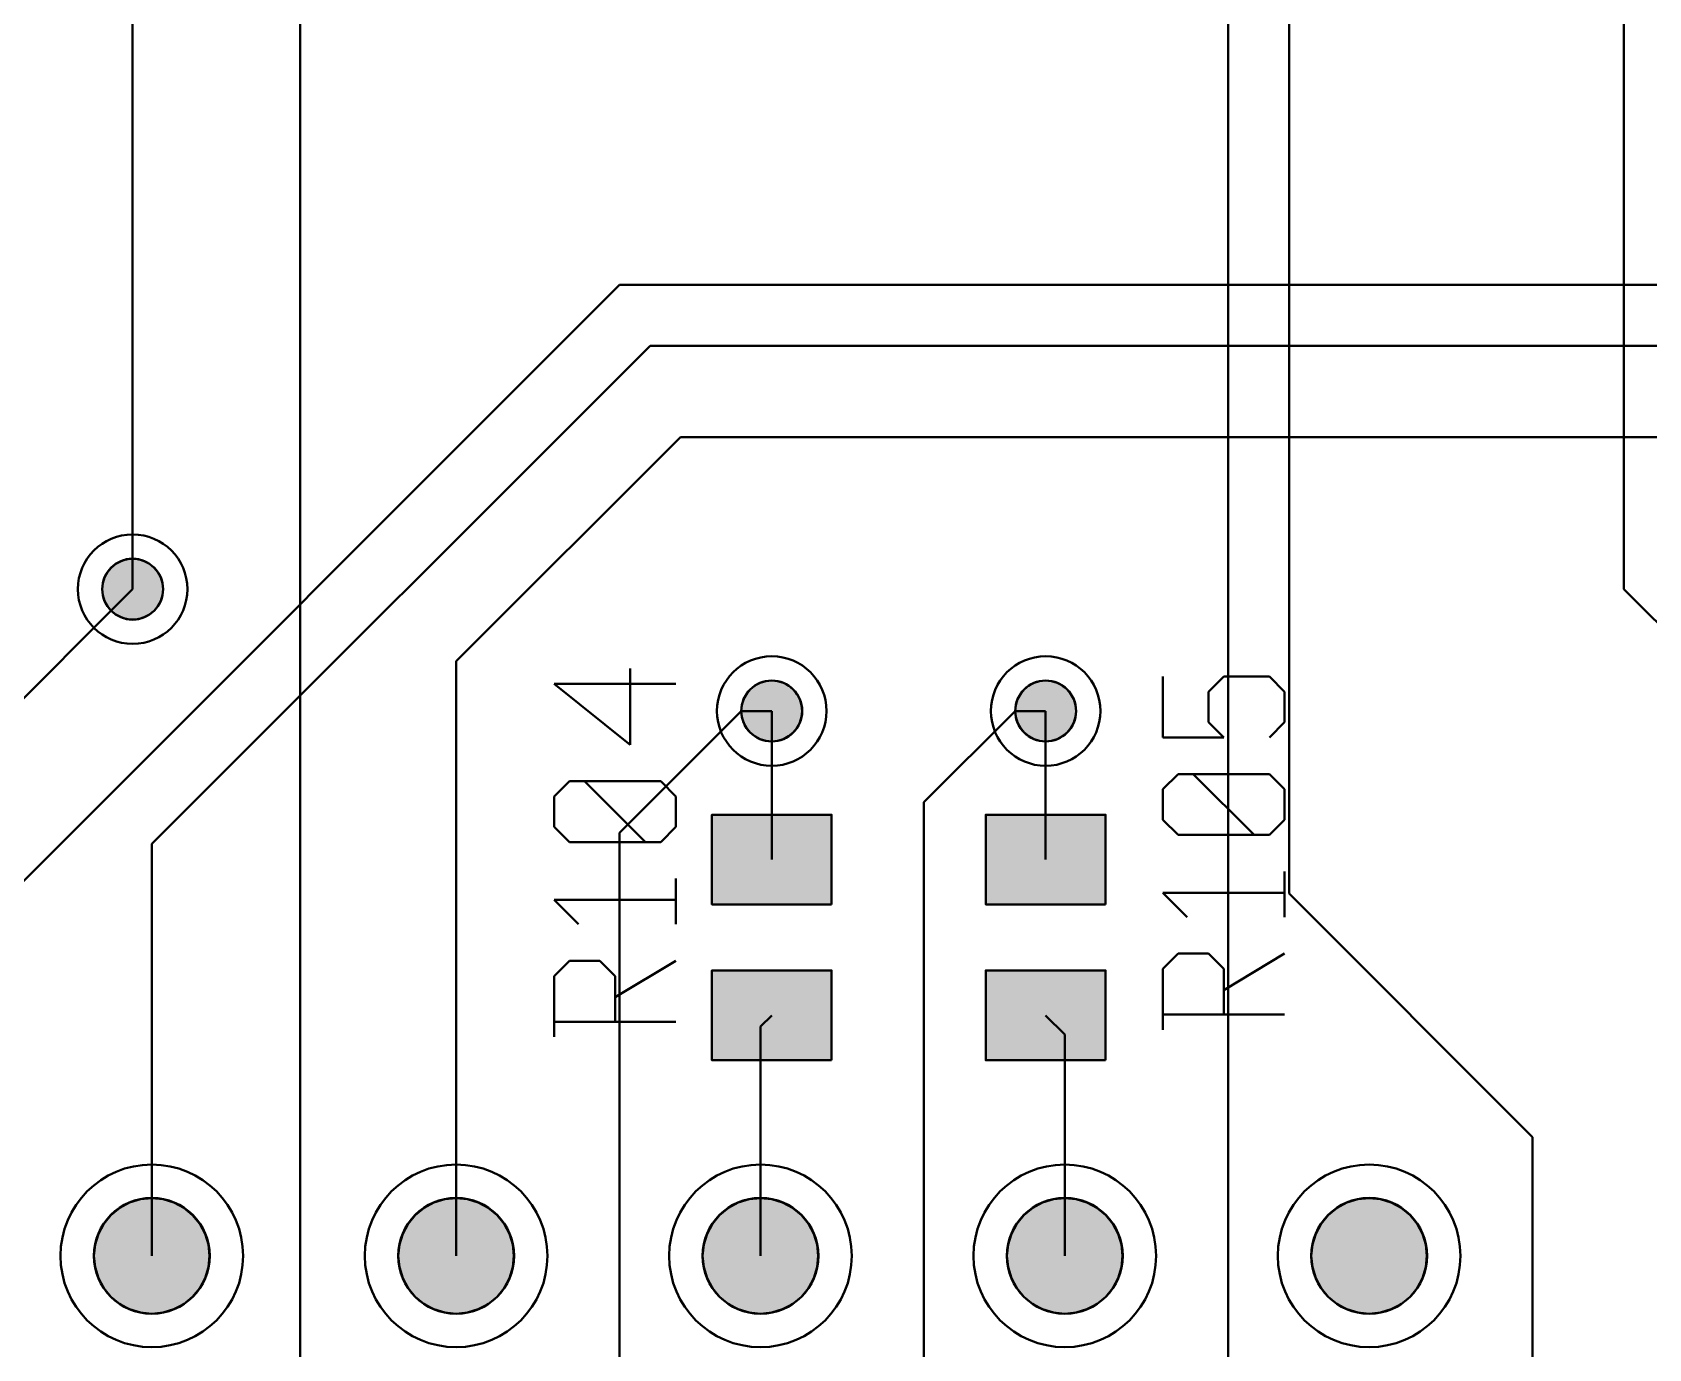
# Model space of a CAD drawing. Header units: millimetres. Extents: x 2 to 157, y 2 to 78.
# Drawn here: x 68.05 to 81.54, y 38.48 to 49.47 of the extents above; entities that cross this region are included whole.
import ezdxf

# ---------------------------------------------------------------- set-up
doc = ezdxf.new("R2010")
doc.units = ezdxf.units.MM
for name, color, linetype in [('bottom_copper', 7, 'Continuous'), ('drill_plated', 7, 'Continuous'), ('top_copper', 7, 'Continuous'), ('top_silk', 7, 'Continuous')]:
    doc.layers.add(name, color=color, linetype=linetype)

msp = doc.modelspace()

# ---------------------------------------------------------------- hatches: boundary and pattern name
at = {"layer": 'bottom_copper', "lineweight": 40}
for points in [[(69.134, 44.768), (69.119, 44.72), (69.096, 44.676), (69.064, 44.638), (69.026, 44.606), (68.982, 44.583), (68.934, 44.568), (68.885, 44.563), (68.835, 44.568), (68.788, 44.583), (68.744, 44.606), (68.705, 44.638), (68.674, 44.676), (68.65, 44.72), (68.636, 44.768), (68.631, 44.818), (68.636, 44.867), (68.65, 44.915), (68.674, 44.959), (68.705, 44.997), (68.744, 45.029), (68.788, 45.052), (68.835, 45.067), (68.885, 45.072), (68.934, 45.067), (68.982, 45.052), (69.026, 45.029), (69.064, 44.997), (69.096, 44.959), (69.119, 44.915), (69.134, 44.867), (69.139, 44.818), (69.134, 44.768)], [(74.468, 43.752), (74.453, 43.704), (74.43, 43.66), (74.398, 43.622), (74.36, 43.59), (74.316, 43.567), (74.268, 43.552), (74.219, 43.547), (74.169, 43.552), (74.122, 43.567), (74.078, 43.59), (74.039, 43.622), (74.008, 43.66), (73.984, 43.704), (73.97, 43.752), (73.965, 43.801), (73.97, 43.851), (73.984, 43.899), (74.008, 43.943), (74.039, 43.981), (74.078, 44.013), (74.122, 44.036), (74.169, 44.051), (74.219, 44.055), (74.268, 44.051), (74.316, 44.036), (74.36, 44.013), (74.398, 43.981), (74.43, 43.943), (74.453, 43.899), (74.468, 43.851), (74.473, 43.801), (74.468, 43.752)], [(76.754, 43.752), (76.739, 43.704), (76.716, 43.66), (76.684, 43.622), (76.646, 43.59), (76.602, 43.567), (76.554, 43.552), (76.505, 43.547), (76.455, 43.552), (76.408, 43.567), (76.364, 43.59), (76.325, 43.622), (76.294, 43.66), (76.27, 43.704), (76.256, 43.752), (76.251, 43.801), (76.256, 43.851), (76.27, 43.899), (76.294, 43.943), (76.325, 43.981), (76.364, 44.013), (76.408, 44.036), (76.455, 44.051), (76.505, 44.055), (76.554, 44.051), (76.602, 44.036), (76.646, 44.013), (76.684, 43.981), (76.716, 43.943), (76.739, 43.899), (76.754, 43.851), (76.759, 43.801), (76.754, 43.752)], [(69.518, 39.159), (69.491, 39.069), (69.446, 38.985), (69.386, 38.912), (69.313, 38.852), (69.229, 38.808), (69.139, 38.78), (69.045, 38.771), (68.951, 38.78), (68.86, 38.808), (68.777, 38.852), (68.704, 38.912), (68.644, 38.985), (68.599, 39.069), (68.571, 39.159), (68.562, 39.254), (68.571, 39.348), (68.599, 39.438), (68.644, 39.522), (68.704, 39.595), (68.777, 39.655), (68.86, 39.699), (68.951, 39.727), (69.045, 39.736), (69.139, 39.727), (69.229, 39.699), (69.313, 39.655), (69.386, 39.595), (69.446, 39.522), (69.491, 39.438), (69.518, 39.348), (69.527, 39.254), (69.518, 39.159)], [(72.058, 39.159), (72.031, 39.069), (71.986, 38.985), (71.926, 38.912), (71.853, 38.852), (71.769, 38.808), (71.679, 38.78), (71.585, 38.771), (71.491, 38.78), (71.4, 38.808), (71.317, 38.852), (71.244, 38.912), (71.184, 38.985), (71.139, 39.069), (71.111, 39.159), (71.102, 39.254), (71.111, 39.348), (71.139, 39.438), (71.184, 39.522), (71.244, 39.595), (71.317, 39.655), (71.4, 39.699), (71.491, 39.727), (71.585, 39.736), (71.679, 39.727), (71.769, 39.699), (71.853, 39.655), (71.926, 39.595), (71.986, 39.522), (72.031, 39.438), (72.058, 39.348), (72.067, 39.254), (72.058, 39.159)], [(74.598, 39.159), (74.571, 39.069), (74.526, 38.985), (74.466, 38.912), (74.393, 38.852), (74.309, 38.808), (74.219, 38.78), (74.125, 38.771), (74.031, 38.78), (73.94, 38.808), (73.857, 38.852), (73.784, 38.912), (73.724, 38.985), (73.679, 39.069), (73.651, 39.159), (73.642, 39.254), (73.651, 39.348), (73.679, 39.438), (73.724, 39.522), (73.784, 39.595), (73.857, 39.655), (73.94, 39.699), (74.031, 39.727), (74.125, 39.736), (74.219, 39.727), (74.309, 39.699), (74.393, 39.655), (74.466, 39.595), (74.526, 39.522), (74.571, 39.438), (74.598, 39.348), (74.607, 39.254), (74.598, 39.159)], [(77.138, 39.159), (77.111, 39.069), (77.066, 38.985), (77.006, 38.912), (76.933, 38.852), (76.849, 38.808), (76.759, 38.78), (76.665, 38.771), (76.571, 38.78), (76.48, 38.808), (76.397, 38.852), (76.324, 38.912), (76.264, 38.985), (76.219, 39.069), (76.191, 39.159), (76.182, 39.254), (76.191, 39.348), (76.219, 39.438), (76.264, 39.522), (76.324, 39.595), (76.397, 39.655), (76.48, 39.699), (76.571, 39.727), (76.665, 39.736), (76.759, 39.727), (76.849, 39.699), (76.933, 39.655), (77.006, 39.595), (77.066, 39.522), (77.111, 39.438), (77.138, 39.348), (77.147, 39.254), (77.138, 39.159)], [(79.678, 39.159), (79.651, 39.069), (79.606, 38.985), (79.546, 38.912), (79.473, 38.852), (79.389, 38.808), (79.299, 38.78), (79.205, 38.771), (79.111, 38.78), (79.02, 38.808), (78.937, 38.852), (78.864, 38.912), (78.804, 38.985), (78.759, 39.069), (78.731, 39.159), (78.722, 39.254), (78.731, 39.348), (78.759, 39.438), (78.804, 39.522), (78.864, 39.595), (78.937, 39.655), (79.02, 39.699), (79.111, 39.727), (79.205, 39.736), (79.299, 39.727), (79.389, 39.699), (79.473, 39.655), (79.546, 39.595), (79.606, 39.522), (79.651, 39.438), (79.678, 39.348), (79.687, 39.254), (79.678, 39.159)]]:
    msp.add_hatch(color=7, dxfattribs=at).paths.add_polyline_path(points, flags=0)
at = {"layer": 'drill_plated', "lineweight": 40}
for points in [[(69.134, 44.768), (69.119, 44.72), (69.096, 44.676), (69.064, 44.638), (69.026, 44.606), (68.982, 44.583), (68.934, 44.568), (68.885, 44.563), (68.835, 44.568), (68.788, 44.583), (68.744, 44.606), (68.705, 44.638), (68.674, 44.676), (68.65, 44.72), (68.636, 44.768), (68.631, 44.818), (68.636, 44.867), (68.65, 44.915), (68.674, 44.959), (68.705, 44.997), (68.744, 45.029), (68.788, 45.052), (68.835, 45.067), (68.885, 45.072), (68.934, 45.067), (68.982, 45.052), (69.026, 45.029), (69.064, 44.997), (69.096, 44.959), (69.119, 44.915), (69.134, 44.867), (69.139, 44.818), (69.134, 44.768)], [(74.468, 43.752), (74.453, 43.704), (74.43, 43.66), (74.398, 43.622), (74.36, 43.59), (74.316, 43.567), (74.268, 43.552), (74.219, 43.547), (74.169, 43.552), (74.122, 43.567), (74.078, 43.59), (74.039, 43.622), (74.008, 43.66), (73.984, 43.704), (73.97, 43.752), (73.965, 43.801), (73.97, 43.851), (73.984, 43.899), (74.008, 43.943), (74.039, 43.981), (74.078, 44.013), (74.122, 44.036), (74.169, 44.051), (74.219, 44.055), (74.268, 44.051), (74.316, 44.036), (74.36, 44.013), (74.398, 43.981), (74.43, 43.943), (74.453, 43.899), (74.468, 43.851), (74.473, 43.801), (74.468, 43.752)], [(76.754, 43.752), (76.739, 43.704), (76.716, 43.66), (76.684, 43.622), (76.646, 43.59), (76.602, 43.567), (76.554, 43.552), (76.505, 43.547), (76.455, 43.552), (76.408, 43.567), (76.364, 43.59), (76.325, 43.622), (76.294, 43.66), (76.27, 43.704), (76.256, 43.752), (76.251, 43.801), (76.256, 43.851), (76.27, 43.899), (76.294, 43.943), (76.325, 43.981), (76.364, 44.013), (76.408, 44.036), (76.455, 44.051), (76.505, 44.055), (76.554, 44.051), (76.602, 44.036), (76.646, 44.013), (76.684, 43.981), (76.716, 43.943), (76.739, 43.899), (76.754, 43.851), (76.759, 43.801), (76.754, 43.752)], [(69.518, 39.159), (69.491, 39.069), (69.446, 38.985), (69.386, 38.912), (69.313, 38.852), (69.229, 38.808), (69.139, 38.78), (69.045, 38.771), (68.951, 38.78), (68.86, 38.808), (68.777, 38.852), (68.704, 38.912), (68.644, 38.985), (68.599, 39.069), (68.571, 39.159), (68.562, 39.254), (68.571, 39.348), (68.599, 39.438), (68.644, 39.522), (68.704, 39.595), (68.777, 39.655), (68.86, 39.699), (68.951, 39.727), (69.045, 39.736), (69.139, 39.727), (69.229, 39.699), (69.313, 39.655), (69.386, 39.595), (69.446, 39.522), (69.491, 39.438), (69.518, 39.348), (69.527, 39.254), (69.518, 39.159)], [(72.058, 39.159), (72.031, 39.069), (71.986, 38.985), (71.926, 38.912), (71.853, 38.852), (71.769, 38.808), (71.679, 38.78), (71.585, 38.771), (71.491, 38.78), (71.4, 38.808), (71.317, 38.852), (71.244, 38.912), (71.184, 38.985), (71.139, 39.069), (71.111, 39.159), (71.102, 39.254), (71.111, 39.348), (71.139, 39.438), (71.184, 39.522), (71.244, 39.595), (71.317, 39.655), (71.4, 39.699), (71.491, 39.727), (71.585, 39.736), (71.679, 39.727), (71.769, 39.699), (71.853, 39.655), (71.926, 39.595), (71.986, 39.522), (72.031, 39.438), (72.058, 39.348), (72.067, 39.254), (72.058, 39.159)], [(74.598, 39.159), (74.571, 39.069), (74.526, 38.985), (74.466, 38.912), (74.393, 38.852), (74.309, 38.808), (74.219, 38.78), (74.125, 38.771), (74.031, 38.78), (73.94, 38.808), (73.857, 38.852), (73.784, 38.912), (73.724, 38.985), (73.679, 39.069), (73.651, 39.159), (73.642, 39.254), (73.651, 39.348), (73.679, 39.438), (73.724, 39.522), (73.784, 39.595), (73.857, 39.655), (73.94, 39.699), (74.031, 39.727), (74.125, 39.736), (74.219, 39.727), (74.309, 39.699), (74.393, 39.655), (74.466, 39.595), (74.526, 39.522), (74.571, 39.438), (74.598, 39.348), (74.607, 39.254), (74.598, 39.159)], [(77.138, 39.159), (77.111, 39.069), (77.066, 38.985), (77.006, 38.912), (76.933, 38.852), (76.849, 38.808), (76.759, 38.78), (76.665, 38.771), (76.571, 38.78), (76.48, 38.808), (76.397, 38.852), (76.324, 38.912), (76.264, 38.985), (76.219, 39.069), (76.191, 39.159), (76.182, 39.254), (76.191, 39.348), (76.219, 39.438), (76.264, 39.522), (76.324, 39.595), (76.397, 39.655), (76.48, 39.699), (76.571, 39.727), (76.665, 39.736), (76.759, 39.727), (76.849, 39.699), (76.933, 39.655), (77.006, 39.595), (77.066, 39.522), (77.111, 39.438), (77.138, 39.348), (77.147, 39.254), (77.138, 39.159)], [(79.678, 39.159), (79.651, 39.069), (79.606, 38.985), (79.546, 38.912), (79.473, 38.852), (79.389, 38.808), (79.299, 38.78), (79.205, 38.771), (79.111, 38.78), (79.02, 38.808), (78.937, 38.852), (78.864, 38.912), (78.804, 38.985), (78.759, 39.069), (78.731, 39.159), (78.722, 39.254), (78.731, 39.348), (78.759, 39.438), (78.804, 39.522), (78.864, 39.595), (78.937, 39.655), (79.02, 39.699), (79.111, 39.727), (79.205, 39.736), (79.299, 39.727), (79.389, 39.699), (79.473, 39.655), (79.546, 39.595), (79.606, 39.522), (79.651, 39.438), (79.678, 39.348), (79.687, 39.254), (79.678, 39.159)]]:
    msp.add_hatch(color=7, dxfattribs=at).paths.add_polyline_path(points, flags=0)
at = {"layer": 'top_copper', "lineweight": 40}
for points in [[(69.134, 44.768), (69.119, 44.72), (69.096, 44.676), (69.064, 44.638), (69.026, 44.606), (68.982, 44.583), (68.934, 44.568), (68.885, 44.563), (68.835, 44.568), (68.788, 44.583), (68.744, 44.606), (68.705, 44.638), (68.674, 44.676), (68.65, 44.72), (68.636, 44.768), (68.631, 44.818), (68.636, 44.867), (68.65, 44.915), (68.674, 44.959), (68.705, 44.997), (68.744, 45.029), (68.788, 45.052), (68.835, 45.067), (68.885, 45.072), (68.934, 45.067), (68.982, 45.052), (69.026, 45.029), (69.064, 44.997), (69.096, 44.959), (69.119, 44.915), (69.134, 44.867), (69.139, 44.818), (69.134, 44.768)], [(74.468, 43.752), (74.453, 43.704), (74.43, 43.66), (74.398, 43.622), (74.36, 43.59), (74.316, 43.567), (74.268, 43.552), (74.219, 43.547), (74.169, 43.552), (74.122, 43.567), (74.078, 43.59), (74.039, 43.622), (74.008, 43.66), (73.984, 43.704), (73.97, 43.752), (73.965, 43.801), (73.97, 43.851), (73.984, 43.899), (74.008, 43.943), (74.039, 43.981), (74.078, 44.013), (74.122, 44.036), (74.169, 44.051), (74.219, 44.055), (74.268, 44.051), (74.316, 44.036), (74.36, 44.013), (74.398, 43.981), (74.43, 43.943), (74.453, 43.899), (74.468, 43.851), (74.473, 43.801), (74.468, 43.752)], [(76.754, 43.752), (76.739, 43.704), (76.716, 43.66), (76.684, 43.622), (76.646, 43.59), (76.602, 43.567), (76.554, 43.552), (76.505, 43.547), (76.455, 43.552), (76.408, 43.567), (76.364, 43.59), (76.325, 43.622), (76.294, 43.66), (76.27, 43.704), (76.256, 43.752), (76.251, 43.801), (76.256, 43.851), (76.27, 43.899), (76.294, 43.943), (76.325, 43.981), (76.364, 44.013), (76.408, 44.036), (76.455, 44.051), (76.505, 44.055), (76.554, 44.051), (76.602, 44.036), (76.646, 44.013), (76.684, 43.981), (76.716, 43.943), (76.739, 43.899), (76.754, 43.851), (76.759, 43.801), (76.754, 43.752)], [(74.719, 42.187), (73.719, 42.187), (73.719, 42.936), (74.719, 42.936), (74.719, 42.187)], [(77.005, 42.187), (76.005, 42.187), (76.005, 42.936), (77.005, 42.936), (77.005, 42.187)], [(74.719, 40.887), (73.719, 40.887), (73.719, 41.636), (74.719, 41.636), (74.719, 40.887)], [(77.005, 40.887), (76.005, 40.887), (76.005, 41.636), (77.005, 41.636), (77.005, 40.887)], [(69.518, 39.159), (69.491, 39.069), (69.446, 38.985), (69.386, 38.912), (69.313, 38.852), (69.229, 38.808), (69.139, 38.78), (69.045, 38.771), (68.951, 38.78), (68.86, 38.808), (68.777, 38.852), (68.704, 38.912), (68.644, 38.985), (68.599, 39.069), (68.571, 39.159), (68.562, 39.254), (68.571, 39.348), (68.599, 39.438), (68.644, 39.522), (68.704, 39.595), (68.777, 39.655), (68.86, 39.699), (68.951, 39.727), (69.045, 39.736), (69.139, 39.727), (69.229, 39.699), (69.313, 39.655), (69.386, 39.595), (69.446, 39.522), (69.491, 39.438), (69.518, 39.348), (69.527, 39.254), (69.518, 39.159)], [(72.058, 39.159), (72.031, 39.069), (71.986, 38.985), (71.926, 38.912), (71.853, 38.852), (71.769, 38.808), (71.679, 38.78), (71.585, 38.771), (71.491, 38.78), (71.4, 38.808), (71.317, 38.852), (71.244, 38.912), (71.184, 38.985), (71.139, 39.069), (71.111, 39.159), (71.102, 39.254), (71.111, 39.348), (71.139, 39.438), (71.184, 39.522), (71.244, 39.595), (71.317, 39.655), (71.4, 39.699), (71.491, 39.727), (71.585, 39.736), (71.679, 39.727), (71.769, 39.699), (71.853, 39.655), (71.926, 39.595), (71.986, 39.522), (72.031, 39.438), (72.058, 39.348), (72.067, 39.254), (72.058, 39.159)], [(74.598, 39.159), (74.571, 39.069), (74.526, 38.985), (74.466, 38.912), (74.393, 38.852), (74.309, 38.808), (74.219, 38.78), (74.125, 38.771), (74.031, 38.78), (73.94, 38.808), (73.857, 38.852), (73.784, 38.912), (73.724, 38.985), (73.679, 39.069), (73.651, 39.159), (73.642, 39.254), (73.651, 39.348), (73.679, 39.438), (73.724, 39.522), (73.784, 39.595), (73.857, 39.655), (73.94, 39.699), (74.031, 39.727), (74.125, 39.736), (74.219, 39.727), (74.309, 39.699), (74.393, 39.655), (74.466, 39.595), (74.526, 39.522), (74.571, 39.438), (74.598, 39.348), (74.607, 39.254), (74.598, 39.159)], [(77.138, 39.159), (77.111, 39.069), (77.066, 38.985), (77.006, 38.912), (76.933, 38.852), (76.849, 38.808), (76.759, 38.78), (76.665, 38.771), (76.571, 38.78), (76.48, 38.808), (76.397, 38.852), (76.324, 38.912), (76.264, 38.985), (76.219, 39.069), (76.191, 39.159), (76.182, 39.254), (76.191, 39.348), (76.219, 39.438), (76.264, 39.522), (76.324, 39.595), (76.397, 39.655), (76.48, 39.699), (76.571, 39.727), (76.665, 39.736), (76.759, 39.727), (76.849, 39.699), (76.933, 39.655), (77.006, 39.595), (77.066, 39.522), (77.111, 39.438), (77.138, 39.348), (77.147, 39.254), (77.138, 39.159)], [(79.678, 39.159), (79.651, 39.069), (79.606, 38.985), (79.546, 38.912), (79.473, 38.852), (79.389, 38.808), (79.299, 38.78), (79.205, 38.771), (79.111, 38.78), (79.02, 38.808), (78.937, 38.852), (78.864, 38.912), (78.804, 38.985), (78.759, 39.069), (78.731, 39.159), (78.722, 39.254), (78.731, 39.348), (78.759, 39.438), (78.804, 39.522), (78.864, 39.595), (78.937, 39.655), (79.02, 39.699), (79.111, 39.727), (79.205, 39.736), (79.299, 39.727), (79.389, 39.699), (79.473, 39.655), (79.546, 39.595), (79.606, 39.522), (79.651, 39.438), (79.678, 39.348), (79.687, 39.254), (79.678, 39.159)]]:
    msp.add_hatch(color=7, dxfattribs=at).paths.add_polyline_path(points, flags=0)

# ---------------------------------------------------------------- linework, layer by layer
at = {"layer": 'bottom_copper', "color": 7, "lineweight": 40}
for p, q in [((81.331, 44.818), (81.331, 69.201)), ((78.537, 58.906), (78.537, 42.278)), ((78.029, 58.209), (78.029, 31.61)), ((68.885, 44.818), (68.885, 54.977)), ((70.282, 40.245), (70.282, 54.85)), ((83.871, 42.278), (81.331, 44.818)), ((73.965, 43.801), (72.949, 42.785)), ((74.219, 43.801), (73.965, 43.801)), ((76.251, 43.801), (75.489, 43.039)), ((76.505, 43.801), (76.251, 43.801)), ((75.489, 43.039), (75.489, 13.068)), ((72.949, 42.785), (72.949, 14.338)), ((80.569, 40.245), (78.537, 42.278)), ((70.282, 37.578), (70.282, 40.245)), ((80.569, 37.197), (80.569, 40.245))]:
    msp.add_line(p, q, dxfattribs=at)
for points in [[(69.134, 44.768), (69.119, 44.72), (69.096, 44.676), (69.064, 44.638), (69.026, 44.606), (68.982, 44.583), (68.934, 44.568), (68.885, 44.563), (68.835, 44.568), (68.788, 44.583), (68.744, 44.606), (68.705, 44.638), (68.674, 44.676), (68.65, 44.72), (68.636, 44.768), (68.631, 44.818), (68.636, 44.867), (68.65, 44.915), (68.674, 44.959), (68.705, 44.997), (68.744, 45.029), (68.788, 45.052), (68.835, 45.067), (68.885, 45.072), (68.934, 45.067), (68.982, 45.052), (69.026, 45.029), (69.064, 44.997), (69.096, 44.959), (69.119, 44.915), (69.134, 44.867), (69.139, 44.818), (69.134, 44.768)], [(74.468, 43.752), (74.453, 43.704), (74.43, 43.66), (74.398, 43.622), (74.36, 43.59), (74.316, 43.567), (74.268, 43.552), (74.219, 43.547), (74.169, 43.552), (74.122, 43.567), (74.078, 43.59), (74.039, 43.622), (74.008, 43.66), (73.984, 43.704), (73.97, 43.752), (73.965, 43.801), (73.97, 43.851), (73.984, 43.899), (74.008, 43.943), (74.039, 43.981), (74.078, 44.013), (74.122, 44.036), (74.169, 44.051), (74.219, 44.055), (74.268, 44.051), (74.316, 44.036), (74.36, 44.013), (74.398, 43.981), (74.43, 43.943), (74.453, 43.899), (74.468, 43.851), (74.473, 43.801), (74.468, 43.752)], [(76.754, 43.752), (76.739, 43.704), (76.716, 43.66), (76.684, 43.622), (76.646, 43.59), (76.602, 43.567), (76.554, 43.552), (76.505, 43.547), (76.455, 43.552), (76.408, 43.567), (76.364, 43.59), (76.325, 43.622), (76.294, 43.66), (76.27, 43.704), (76.256, 43.752), (76.251, 43.801), (76.256, 43.851), (76.27, 43.899), (76.294, 43.943), (76.325, 43.981), (76.364, 44.013), (76.408, 44.036), (76.455, 44.051), (76.505, 44.055), (76.554, 44.051), (76.602, 44.036), (76.646, 44.013), (76.684, 43.981), (76.716, 43.943), (76.739, 43.899), (76.754, 43.851), (76.759, 43.801), (76.754, 43.752)], [(69.518, 39.159), (69.491, 39.069), (69.446, 38.985), (69.386, 38.912), (69.313, 38.852), (69.229, 38.808), (69.139, 38.78), (69.045, 38.771), (68.951, 38.78), (68.86, 38.808), (68.777, 38.852), (68.704, 38.912), (68.644, 38.985), (68.599, 39.069), (68.571, 39.159), (68.562, 39.254), (68.571, 39.348), (68.599, 39.438), (68.644, 39.522), (68.704, 39.595), (68.777, 39.655), (68.86, 39.699), (68.951, 39.727), (69.045, 39.736), (69.139, 39.727), (69.229, 39.699), (69.313, 39.655), (69.386, 39.595), (69.446, 39.522), (69.491, 39.438), (69.518, 39.348), (69.527, 39.254), (69.518, 39.159)], [(72.058, 39.159), (72.031, 39.069), (71.986, 38.985), (71.926, 38.912), (71.853, 38.852), (71.769, 38.808), (71.679, 38.78), (71.585, 38.771), (71.491, 38.78), (71.4, 38.808), (71.317, 38.852), (71.244, 38.912), (71.184, 38.985), (71.139, 39.069), (71.111, 39.159), (71.102, 39.254), (71.111, 39.348), (71.139, 39.438), (71.184, 39.522), (71.244, 39.595), (71.317, 39.655), (71.4, 39.699), (71.491, 39.727), (71.585, 39.736), (71.679, 39.727), (71.769, 39.699), (71.853, 39.655), (71.926, 39.595), (71.986, 39.522), (72.031, 39.438), (72.058, 39.348), (72.067, 39.254), (72.058, 39.159)], [(74.598, 39.159), (74.571, 39.069), (74.526, 38.985), (74.466, 38.912), (74.393, 38.852), (74.309, 38.808), (74.219, 38.78), (74.125, 38.771), (74.031, 38.78), (73.94, 38.808), (73.857, 38.852), (73.784, 38.912), (73.724, 38.985), (73.679, 39.069), (73.651, 39.159), (73.642, 39.254), (73.651, 39.348), (73.679, 39.438), (73.724, 39.522), (73.784, 39.595), (73.857, 39.655), (73.94, 39.699), (74.031, 39.727), (74.125, 39.736), (74.219, 39.727), (74.309, 39.699), (74.393, 39.655), (74.466, 39.595), (74.526, 39.522), (74.571, 39.438), (74.598, 39.348), (74.607, 39.254), (74.598, 39.159)], [(77.138, 39.159), (77.111, 39.069), (77.066, 38.985), (77.006, 38.912), (76.933, 38.852), (76.849, 38.808), (76.759, 38.78), (76.665, 38.771), (76.571, 38.78), (76.48, 38.808), (76.397, 38.852), (76.324, 38.912), (76.264, 38.985), (76.219, 39.069), (76.191, 39.159), (76.182, 39.254), (76.191, 39.348), (76.219, 39.438), (76.264, 39.522), (76.324, 39.595), (76.397, 39.655), (76.48, 39.699), (76.571, 39.727), (76.665, 39.736), (76.759, 39.727), (76.849, 39.699), (76.933, 39.655), (77.006, 39.595), (77.066, 39.522), (77.111, 39.438), (77.138, 39.348), (77.147, 39.254), (77.138, 39.159)], [(79.678, 39.159), (79.651, 39.069), (79.606, 38.985), (79.546, 38.912), (79.473, 38.852), (79.389, 38.808), (79.299, 38.78), (79.205, 38.771), (79.111, 38.78), (79.02, 38.808), (78.937, 38.852), (78.864, 38.912), (78.804, 38.985), (78.759, 39.069), (78.731, 39.159), (78.722, 39.254), (78.731, 39.348), (78.759, 39.438), (78.804, 39.522), (78.864, 39.595), (78.937, 39.655), (79.02, 39.699), (79.111, 39.727), (79.205, 39.736), (79.299, 39.727), (79.389, 39.699), (79.473, 39.655), (79.546, 39.595), (79.606, 39.522), (79.651, 39.438), (79.678, 39.348), (79.687, 39.254), (79.678, 39.159)]]:
    msp.add_lwpolyline(points, close=True, dxfattribs=at)
for centre, major_axis in [((68.885, 44.818), (0.457, 0)), ((68.885, 44.818), (0.254, 0)), ((74.219, 43.801), (0.457, 0)), ((76.505, 43.801), (0.457, 0)), ((74.219, 43.801), (0.254, 0)), ((76.505, 43.801), (0.254, 0)), ((69.045, 39.254), (0.762, 0)), ((71.585, 39.254), (0.762, 0)), ((74.125, 39.254), (0.762, 0)), ((76.665, 39.254), (0.762, 0)), ((79.205, 39.254), (0.762, 0)), ((69.045, 39.254), (0.483, 0)), ((71.585, 39.254), (0.483, 0)), ((74.125, 39.254), (0.483, 0)), ((76.665, 39.254), (0.483, 0)), ((79.205, 39.254), (0.483, 0))]:
    msp.add_ellipse(centre, major_axis=major_axis, ratio=1, dxfattribs=at)
at = {"layer": 'drill_plated', "color": 7, "lineweight": 40}
for points in [[(69.134, 44.768), (69.119, 44.72), (69.096, 44.676), (69.064, 44.638), (69.026, 44.606), (68.982, 44.583), (68.934, 44.568), (68.885, 44.563), (68.835, 44.568), (68.788, 44.583), (68.744, 44.606), (68.705, 44.638), (68.674, 44.676), (68.65, 44.72), (68.636, 44.768), (68.631, 44.818), (68.636, 44.867), (68.65, 44.915), (68.674, 44.959), (68.705, 44.997), (68.744, 45.029), (68.788, 45.052), (68.835, 45.067), (68.885, 45.072), (68.934, 45.067), (68.982, 45.052), (69.026, 45.029), (69.064, 44.997), (69.096, 44.959), (69.119, 44.915), (69.134, 44.867), (69.139, 44.818), (69.134, 44.768)], [(74.468, 43.752), (74.453, 43.704), (74.43, 43.66), (74.398, 43.622), (74.36, 43.59), (74.316, 43.567), (74.268, 43.552), (74.219, 43.547), (74.169, 43.552), (74.122, 43.567), (74.078, 43.59), (74.039, 43.622), (74.008, 43.66), (73.984, 43.704), (73.97, 43.752), (73.965, 43.801), (73.97, 43.851), (73.984, 43.899), (74.008, 43.943), (74.039, 43.981), (74.078, 44.013), (74.122, 44.036), (74.169, 44.051), (74.219, 44.055), (74.268, 44.051), (74.316, 44.036), (74.36, 44.013), (74.398, 43.981), (74.43, 43.943), (74.453, 43.899), (74.468, 43.851), (74.473, 43.801), (74.468, 43.752)], [(76.754, 43.752), (76.739, 43.704), (76.716, 43.66), (76.684, 43.622), (76.646, 43.59), (76.602, 43.567), (76.554, 43.552), (76.505, 43.547), (76.455, 43.552), (76.408, 43.567), (76.364, 43.59), (76.325, 43.622), (76.294, 43.66), (76.27, 43.704), (76.256, 43.752), (76.251, 43.801), (76.256, 43.851), (76.27, 43.899), (76.294, 43.943), (76.325, 43.981), (76.364, 44.013), (76.408, 44.036), (76.455, 44.051), (76.505, 44.055), (76.554, 44.051), (76.602, 44.036), (76.646, 44.013), (76.684, 43.981), (76.716, 43.943), (76.739, 43.899), (76.754, 43.851), (76.759, 43.801), (76.754, 43.752)], [(69.518, 39.159), (69.491, 39.069), (69.446, 38.985), (69.386, 38.912), (69.313, 38.852), (69.229, 38.808), (69.139, 38.78), (69.045, 38.771), (68.951, 38.78), (68.86, 38.808), (68.777, 38.852), (68.704, 38.912), (68.644, 38.985), (68.599, 39.069), (68.571, 39.159), (68.562, 39.254), (68.571, 39.348), (68.599, 39.438), (68.644, 39.522), (68.704, 39.595), (68.777, 39.655), (68.86, 39.699), (68.951, 39.727), (69.045, 39.736), (69.139, 39.727), (69.229, 39.699), (69.313, 39.655), (69.386, 39.595), (69.446, 39.522), (69.491, 39.438), (69.518, 39.348), (69.527, 39.254), (69.518, 39.159)], [(72.058, 39.159), (72.031, 39.069), (71.986, 38.985), (71.926, 38.912), (71.853, 38.852), (71.769, 38.808), (71.679, 38.78), (71.585, 38.771), (71.491, 38.78), (71.4, 38.808), (71.317, 38.852), (71.244, 38.912), (71.184, 38.985), (71.139, 39.069), (71.111, 39.159), (71.102, 39.254), (71.111, 39.348), (71.139, 39.438), (71.184, 39.522), (71.244, 39.595), (71.317, 39.655), (71.4, 39.699), (71.491, 39.727), (71.585, 39.736), (71.679, 39.727), (71.769, 39.699), (71.853, 39.655), (71.926, 39.595), (71.986, 39.522), (72.031, 39.438), (72.058, 39.348), (72.067, 39.254), (72.058, 39.159)], [(74.598, 39.159), (74.571, 39.069), (74.526, 38.985), (74.466, 38.912), (74.393, 38.852), (74.309, 38.808), (74.219, 38.78), (74.125, 38.771), (74.031, 38.78), (73.94, 38.808), (73.857, 38.852), (73.784, 38.912), (73.724, 38.985), (73.679, 39.069), (73.651, 39.159), (73.642, 39.254), (73.651, 39.348), (73.679, 39.438), (73.724, 39.522), (73.784, 39.595), (73.857, 39.655), (73.94, 39.699), (74.031, 39.727), (74.125, 39.736), (74.219, 39.727), (74.309, 39.699), (74.393, 39.655), (74.466, 39.595), (74.526, 39.522), (74.571, 39.438), (74.598, 39.348), (74.607, 39.254), (74.598, 39.159)], [(77.138, 39.159), (77.111, 39.069), (77.066, 38.985), (77.006, 38.912), (76.933, 38.852), (76.849, 38.808), (76.759, 38.78), (76.665, 38.771), (76.571, 38.78), (76.48, 38.808), (76.397, 38.852), (76.324, 38.912), (76.264, 38.985), (76.219, 39.069), (76.191, 39.159), (76.182, 39.254), (76.191, 39.348), (76.219, 39.438), (76.264, 39.522), (76.324, 39.595), (76.397, 39.655), (76.48, 39.699), (76.571, 39.727), (76.665, 39.736), (76.759, 39.727), (76.849, 39.699), (76.933, 39.655), (77.006, 39.595), (77.066, 39.522), (77.111, 39.438), (77.138, 39.348), (77.147, 39.254), (77.138, 39.159)], [(79.678, 39.159), (79.651, 39.069), (79.606, 38.985), (79.546, 38.912), (79.473, 38.852), (79.389, 38.808), (79.299, 38.78), (79.205, 38.771), (79.111, 38.78), (79.02, 38.808), (78.937, 38.852), (78.864, 38.912), (78.804, 38.985), (78.759, 39.069), (78.731, 39.159), (78.722, 39.254), (78.731, 39.348), (78.759, 39.438), (78.804, 39.522), (78.864, 39.595), (78.937, 39.655), (79.02, 39.699), (79.111, 39.727), (79.205, 39.736), (79.299, 39.727), (79.389, 39.699), (79.473, 39.655), (79.546, 39.595), (79.606, 39.522), (79.651, 39.438), (79.678, 39.348), (79.687, 39.254), (79.678, 39.159)]]:
    msp.add_lwpolyline(points, close=True, dxfattribs=at)
for centre, major_axis in [((68.885, 44.818), (0.254, 0)), ((74.219, 43.801), (0.254, 0)), ((76.505, 43.801), (0.254, 0)), ((69.045, 39.254), (0.483, 0)), ((71.585, 39.254), (0.483, 0)), ((74.125, 39.254), (0.483, 0)), ((76.665, 39.254), (0.483, 0)), ((79.205, 39.254), (0.483, 0))]:
    msp.add_ellipse(centre, major_axis=major_axis, ratio=1, dxfattribs=at)
at = {"layer": 'top_copper', "color": 7, "lineweight": 40}
for p, q in [((66.505, 40.914), (72.949, 47.358)), ((72.949, 47.358), (86.919, 47.358)), ((69.045, 42.692), (73.203, 46.849)), ((73.203, 46.849), (87.173, 46.849)), ((71.585, 44.216), (73.457, 46.087)), ((73.457, 46.087), (87.427, 46.087)), ((66.345, 42.278), (68.885, 44.818)), ((71.585, 39.254), (71.585, 44.216)), ((74.219, 42.562), (74.219, 43.801)), ((76.505, 42.562), (76.505, 43.801)), ((73.719, 42.936), (73.719, 42.187)), ((74.719, 42.936), (73.719, 42.936)), ((74.719, 42.187), (74.719, 42.936)), ((76.005, 42.936), (76.005, 42.187)), ((77.005, 42.936), (76.005, 42.936)), ((77.005, 42.187), (77.005, 42.936)), ((69.045, 39.254), (69.045, 42.692)), ((73.719, 42.187), (74.719, 42.187)), ((76.005, 42.187), (77.005, 42.187)), ((73.719, 41.636), (73.719, 40.887)), ((74.719, 41.636), (73.719, 41.636)), ((74.719, 40.887), (74.719, 41.636)), ((76.005, 41.636), (76.005, 40.887)), ((77.005, 41.636), (76.005, 41.636)), ((77.005, 40.887), (77.005, 41.636)), ((74.125, 41.168), (74.219, 41.261)), ((74.125, 39.254), (74.125, 41.168)), ((76.665, 41.102), (76.505, 41.261)), ((76.665, 39.254), (76.665, 41.102)), ((73.719, 40.887), (74.719, 40.887)), ((76.005, 40.887), (77.005, 40.887))]:
    msp.add_line(p, q, dxfattribs=at)
for points in [[(69.134, 44.768), (69.119, 44.72), (69.096, 44.676), (69.064, 44.638), (69.026, 44.606), (68.982, 44.583), (68.934, 44.568), (68.885, 44.563), (68.835, 44.568), (68.788, 44.583), (68.744, 44.606), (68.705, 44.638), (68.674, 44.676), (68.65, 44.72), (68.636, 44.768), (68.631, 44.818), (68.636, 44.867), (68.65, 44.915), (68.674, 44.959), (68.705, 44.997), (68.744, 45.029), (68.788, 45.052), (68.835, 45.067), (68.885, 45.072), (68.934, 45.067), (68.982, 45.052), (69.026, 45.029), (69.064, 44.997), (69.096, 44.959), (69.119, 44.915), (69.134, 44.867), (69.139, 44.818), (69.134, 44.768)], [(74.468, 43.752), (74.453, 43.704), (74.43, 43.66), (74.398, 43.622), (74.36, 43.59), (74.316, 43.567), (74.268, 43.552), (74.219, 43.547), (74.169, 43.552), (74.122, 43.567), (74.078, 43.59), (74.039, 43.622), (74.008, 43.66), (73.984, 43.704), (73.97, 43.752), (73.965, 43.801), (73.97, 43.851), (73.984, 43.899), (74.008, 43.943), (74.039, 43.981), (74.078, 44.013), (74.122, 44.036), (74.169, 44.051), (74.219, 44.055), (74.268, 44.051), (74.316, 44.036), (74.36, 44.013), (74.398, 43.981), (74.43, 43.943), (74.453, 43.899), (74.468, 43.851), (74.473, 43.801), (74.468, 43.752)], [(76.754, 43.752), (76.739, 43.704), (76.716, 43.66), (76.684, 43.622), (76.646, 43.59), (76.602, 43.567), (76.554, 43.552), (76.505, 43.547), (76.455, 43.552), (76.408, 43.567), (76.364, 43.59), (76.325, 43.622), (76.294, 43.66), (76.27, 43.704), (76.256, 43.752), (76.251, 43.801), (76.256, 43.851), (76.27, 43.899), (76.294, 43.943), (76.325, 43.981), (76.364, 44.013), (76.408, 44.036), (76.455, 44.051), (76.505, 44.055), (76.554, 44.051), (76.602, 44.036), (76.646, 44.013), (76.684, 43.981), (76.716, 43.943), (76.739, 43.899), (76.754, 43.851), (76.759, 43.801), (76.754, 43.752)], [(74.719, 42.187), (73.719, 42.187), (73.719, 42.936), (74.719, 42.936), (74.719, 42.187)], [(77.005, 42.187), (76.005, 42.187), (76.005, 42.936), (77.005, 42.936), (77.005, 42.187)], [(74.719, 40.887), (73.719, 40.887), (73.719, 41.636), (74.719, 41.636), (74.719, 40.887)], [(77.005, 40.887), (76.005, 40.887), (76.005, 41.636), (77.005, 41.636), (77.005, 40.887)], [(69.518, 39.159), (69.491, 39.069), (69.446, 38.985), (69.386, 38.912), (69.313, 38.852), (69.229, 38.808), (69.139, 38.78), (69.045, 38.771), (68.951, 38.78), (68.86, 38.808), (68.777, 38.852), (68.704, 38.912), (68.644, 38.985), (68.599, 39.069), (68.571, 39.159), (68.562, 39.254), (68.571, 39.348), (68.599, 39.438), (68.644, 39.522), (68.704, 39.595), (68.777, 39.655), (68.86, 39.699), (68.951, 39.727), (69.045, 39.736), (69.139, 39.727), (69.229, 39.699), (69.313, 39.655), (69.386, 39.595), (69.446, 39.522), (69.491, 39.438), (69.518, 39.348), (69.527, 39.254), (69.518, 39.159)], [(72.058, 39.159), (72.031, 39.069), (71.986, 38.985), (71.926, 38.912), (71.853, 38.852), (71.769, 38.808), (71.679, 38.78), (71.585, 38.771), (71.491, 38.78), (71.4, 38.808), (71.317, 38.852), (71.244, 38.912), (71.184, 38.985), (71.139, 39.069), (71.111, 39.159), (71.102, 39.254), (71.111, 39.348), (71.139, 39.438), (71.184, 39.522), (71.244, 39.595), (71.317, 39.655), (71.4, 39.699), (71.491, 39.727), (71.585, 39.736), (71.679, 39.727), (71.769, 39.699), (71.853, 39.655), (71.926, 39.595), (71.986, 39.522), (72.031, 39.438), (72.058, 39.348), (72.067, 39.254), (72.058, 39.159)], [(74.598, 39.159), (74.571, 39.069), (74.526, 38.985), (74.466, 38.912), (74.393, 38.852), (74.309, 38.808), (74.219, 38.78), (74.125, 38.771), (74.031, 38.78), (73.94, 38.808), (73.857, 38.852), (73.784, 38.912), (73.724, 38.985), (73.679, 39.069), (73.651, 39.159), (73.642, 39.254), (73.651, 39.348), (73.679, 39.438), (73.724, 39.522), (73.784, 39.595), (73.857, 39.655), (73.94, 39.699), (74.031, 39.727), (74.125, 39.736), (74.219, 39.727), (74.309, 39.699), (74.393, 39.655), (74.466, 39.595), (74.526, 39.522), (74.571, 39.438), (74.598, 39.348), (74.607, 39.254), (74.598, 39.159)], [(77.138, 39.159), (77.111, 39.069), (77.066, 38.985), (77.006, 38.912), (76.933, 38.852), (76.849, 38.808), (76.759, 38.78), (76.665, 38.771), (76.571, 38.78), (76.48, 38.808), (76.397, 38.852), (76.324, 38.912), (76.264, 38.985), (76.219, 39.069), (76.191, 39.159), (76.182, 39.254), (76.191, 39.348), (76.219, 39.438), (76.264, 39.522), (76.324, 39.595), (76.397, 39.655), (76.48, 39.699), (76.571, 39.727), (76.665, 39.736), (76.759, 39.727), (76.849, 39.699), (76.933, 39.655), (77.006, 39.595), (77.066, 39.522), (77.111, 39.438), (77.138, 39.348), (77.147, 39.254), (77.138, 39.159)], [(79.678, 39.159), (79.651, 39.069), (79.606, 38.985), (79.546, 38.912), (79.473, 38.852), (79.389, 38.808), (79.299, 38.78), (79.205, 38.771), (79.111, 38.78), (79.02, 38.808), (78.937, 38.852), (78.864, 38.912), (78.804, 38.985), (78.759, 39.069), (78.731, 39.159), (78.722, 39.254), (78.731, 39.348), (78.759, 39.438), (78.804, 39.522), (78.864, 39.595), (78.937, 39.655), (79.02, 39.699), (79.111, 39.727), (79.205, 39.736), (79.299, 39.727), (79.389, 39.699), (79.473, 39.655), (79.546, 39.595), (79.606, 39.522), (79.651, 39.438), (79.678, 39.348), (79.687, 39.254), (79.678, 39.159)]]:
    msp.add_lwpolyline(points, close=True, dxfattribs=at)
for centre, major_axis in [((68.885, 44.818), (0.457, 0)), ((68.885, 44.818), (0.254, 0)), ((74.219, 43.801), (0.457, 0)), ((76.505, 43.801), (0.457, 0)), ((74.219, 43.801), (0.254, 0)), ((76.505, 43.801), (0.254, 0)), ((69.045, 39.254), (0.762, 0)), ((71.585, 39.254), (0.762, 0)), ((74.125, 39.254), (0.762, 0)), ((76.665, 39.254), (0.762, 0)), ((79.205, 39.254), (0.762, 0)), ((69.045, 39.254), (0.483, 0)), ((71.585, 39.254), (0.483, 0)), ((74.125, 39.254), (0.483, 0)), ((76.665, 39.254), (0.483, 0)), ((79.205, 39.254), (0.483, 0))]:
    msp.add_ellipse(centre, major_axis=major_axis, ratio=1, dxfattribs=at)
at = {"layer": 'top_silk', "color": 7, "lineweight": 40}
for p, q in [((73.038, 43.52), (73.038, 44.155)), ((73.038, 43.52), (72.403, 44.028)), ((72.403, 44.028), (73.419, 44.028)), ((77.483, 43.58), (77.483, 44.088)), ((77.864, 43.961), (77.991, 44.088)), ((77.991, 44.088), (78.372, 44.088)), ((78.499, 43.961), (78.372, 44.088)), ((77.864, 43.707), (77.864, 43.961)), ((78.499, 43.707), (78.499, 43.961)), ((77.483, 43.58), (77.991, 43.58)), ((77.991, 43.58), (77.864, 43.707)), ((78.372, 43.58), (78.499, 43.707)), ((72.403, 43.088), (72.53, 43.215)), ((72.53, 43.215), (73.292, 43.215)), ((73.165, 42.707), (72.657, 43.215)), ((73.419, 43.088), (73.292, 43.215)), ((77.483, 43.148), (77.61, 43.275)), ((77.61, 43.275), (78.372, 43.275)), ((78.245, 42.767), (77.737, 43.275)), ((78.499, 43.148), (78.372, 43.275)), ((72.403, 42.834), (72.403, 43.088)), ((73.419, 42.834), (73.419, 43.088)), ((77.483, 42.894), (77.483, 43.148)), ((78.499, 42.894), (78.499, 43.148)), ((72.53, 42.707), (72.403, 42.834)), ((73.292, 42.707), (73.419, 42.834)), ((77.61, 42.767), (77.483, 42.894)), ((77.61, 42.767), (78.372, 42.767)), ((78.372, 42.767), (78.499, 42.894)), ((72.53, 42.707), (73.292, 42.707)), ((73.419, 42.021), (73.419, 42.402)), ((78.499, 42.081), (78.499, 42.462)), ((72.606, 42.021), (72.403, 42.224)), ((72.403, 42.224), (73.419, 42.224)), ((77.686, 42.081), (77.483, 42.284)), ((77.483, 42.284), (78.499, 42.284)), ((72.403, 41.589), (72.53, 41.716)), ((72.53, 41.716), (72.784, 41.716)), ((72.911, 41.589), (72.784, 41.716)), ((72.911, 41.412), (73.419, 41.716)), ((77.483, 41.649), (77.61, 41.776)), ((77.61, 41.776), (77.864, 41.776)), ((77.991, 41.649), (77.864, 41.776)), ((77.991, 41.472), (78.499, 41.776)), ((72.403, 41.081), (72.403, 41.589)), ((72.911, 41.208), (72.911, 41.589)), ((77.483, 41.141), (77.483, 41.649)), ((77.991, 41.268), (77.991, 41.649)), ((72.403, 41.208), (73.419, 41.208)), ((77.483, 41.268), (78.499, 41.268))]:
    msp.add_line(p, q, dxfattribs=at)

doc.saveas('drawing.dxf')
